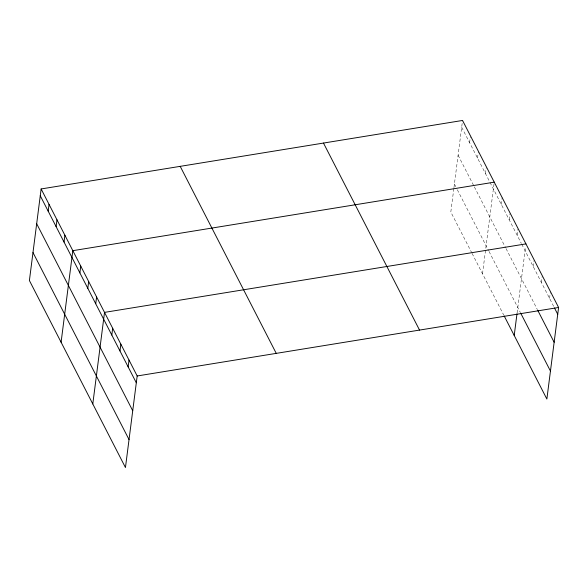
<?xml version="1.0" encoding="UTF-8"?>
<svg xmlns="http://www.w3.org/2000/svg" width="588" height="588" viewBox="0 0 588 588"><rect width="100%" height="100%" fill="white"/><g stroke="black" fill="none" stroke-linecap="round" stroke-linejoin="round"><path stroke-width="0.44" stroke-dasharray="2.94 2.21" d="M453.826 188.564L450.82 212.025L471.672 252.627M453.943 187.66L462.55 120.459M469.606 142.686L470.371 136.732M477.53 158.113L478.294 152.167M485.453 173.541L486.217 167.595M482.52 273.743L494.14 183.022M501.299 204.404L502.174 197.605M509.223 219.831L509.987 213.885M517.146 235.259L517.91 229.313M517.102 312.904L525.51 247.291M533.235 266.584L534 260.638M541.401 282.483L542.165 276.536M549.567 298.381L550.324 292.434M461.683 127.258L489.628 181.663M490.039 182.478L521.321 243.381M521.74 244.196L554.058 307.12M458.096 155.232L473.943 186.087M474.362 186.903L505.643 247.805M506.062 248.621L537.41 309.663M454.406 184.051L456.905 188.924M457.324 189.733L488.606 250.642M489.018 251.451L520.248 312.257M472.09 253.443L503.784 315.161"/><path stroke-width="0.88" d="M41.131 188.954L29.4 280.52L125.45 467.541L137.18 375.975L41.131 188.954L462.55 120.459L558.6 307.48L546.869 399.046L504.203 315.969M48.187 211.18L49.054 204.381M56.11 226.608L56.977 219.809M64.033 242.036L64.9 235.237M61.093 342.238L72.824 250.672L494.251 182.17M79.88 272.898L80.747 266.099M87.803 288.326L88.67 281.527M95.726 303.753L96.601 296.955M92.794 403.956L104.524 312.382L525.944 243.888M111.816 335.079L112.683 328.28M119.981 350.977L120.849 344.178M128.14 366.875L129.015 360.076M514.213 335.461L516.984 313.801M137.18 375.975L558.6 307.48M554.462 307.921L557.733 314.279M537.814 310.457L554.146 342.253M520.652 313.051L550.456 371.072M323.481 143.06L419.531 330.081M180.2 166.345L276.25 353.373M40.256 195.753L136.306 382.773M36.676 223.727L132.726 410.747M32.987 252.546L129.029 439.567"/></g></svg>
